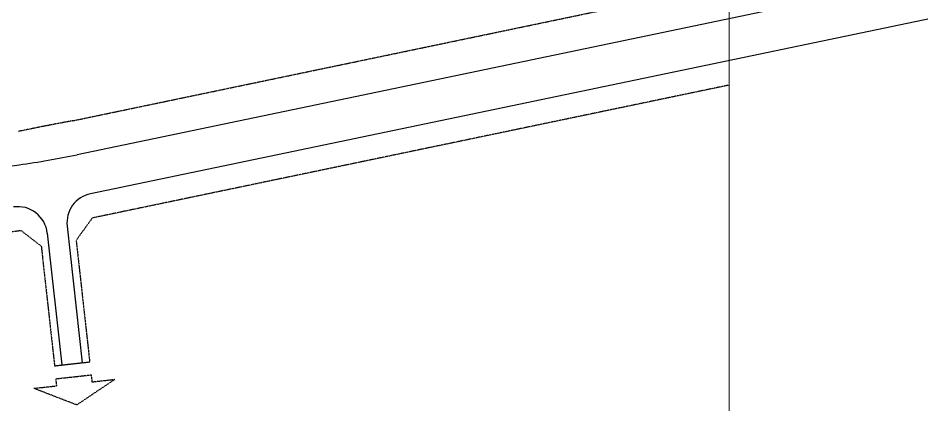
# Model space of a CAD drawing. Header units: millimetres. Extents: x 583747 to 596416, y 2304962 to 2309584.
# Drawn here: x 595757.1 to 596000.1, y 2307026.3 to 2307130.3 of the extents above; entities that cross this region are included whole.
import ezdxf
from ezdxf.xclip import XClip

# ---------------------------------------------------------------- set-up
doc = ezdxf.new("R2010")
doc.units = ezdxf.units.MM
doc.linetypes.add('DASHDOT', pattern=[1, 0.5, -0.25, 0, -0.25])
doc.layers.add('A-PLOT LINE', color=6, linetype='DASHDOT')
doc.layers.add('AFP-KERB-LINE', color=2, linetype='Continuous')
doc.layers.add('KT-DV2', color=7, linetype='Continuous', lineweight=15)

# ---------------------------------------------------------------- blocks, each defined once
blk = doc.blocks.new('PLOT')
at = {"layer": 'A-PLOT LINE', "color": 251}
for p, q in [((3542670, 1009700), (3692874, 1089673)), ((3699506, 1087543), (3692874, 1089673)), ((3699506, 1087543), (3713864, 1058556))]:
    blk.add_line(p, q, dxfattribs=at)
for points in [[(3695921, 1122143), (4222777, 1448705), (4223759, 1452843), (4212609, 1471029)], [(4099262, 1252896), (4062508, 1312079), (4055620, 1313692), (3709805, 1099368), (3707774, 1092254), (3722376, 1062772)], [(3713864, 1058556), (3722376, 1062772)]]:
    blk.add_lwpolyline(points, dxfattribs=at)
blk.add_lwpolyline([(3723054, 1050702), (3710702, 1050947), (3716267, 1053704), (3715422, 1055410), (3723934, 1059626), (3724779, 1057919), (3730345, 1060676)], close=True, dxfattribs=at)
blk.add_lwpolyline([(3723054, 1050702), (3710702, 1050947), (3716267, 1053704), (3715422, 1055410), (3723934, 1059626), (3724779, 1057919), (3730345, 1060676)], close=True, dxfattribs=at)
blk.add_arc((4096823, 443379), 788317, 120.566817, 121.656392, dxfattribs=at)
blk.add_arc((4096823, 443379), 788317, 120.566817, 121.656392, dxfattribs=at)
blk = doc.blocks.new('DV')
at = {"layer": 'AFP-KERB-LINE'}
for p, q in [((538382, -64014), (695327, -41867)), ((702858, -60230), (706803, -95682))]:
    blk.add_line(p, q, dxfattribs=at)
at = {"layer": 'AFP-KERB-LINE', "elevation": 0}
for points in [[(952397, 89262), (1314980, 164245, -0.4150885), (1324439, 158007), (1336349, 99538, -0.4128027), (1330144, 90111), (710857, -39143)], [(1136375, -44482), (1121361, 27133, 0.4139486), (1111896, 33322), (714498, -49620, 0.3866723), (708181, -58336), (712270, -95073)]]:
    blk.add_lwpolyline(points, format="xyb", dxfattribs=at)
blk.add_lwpolyline([(704816, -95903), (714256, -94852)], dxfattribs=at)
at = {"layer": 'AFP-KERB-LINE'}
for centre, radius, start, end in [((660379, 202988), 247336, 278.12199, 281.77528), ((694907, -61114), 8000, 6.34954, 98.03217)]:
    blk.add_arc(centre, radius, start, end, dxfattribs=at)
ref = blk.add_blockref('PLOT', (-3147123, 179596, 0), dxfattribs=dict(rotation=340.0000000045929))
XClip(ref).set_block_clipping_path([(3437700.5976729654, 868981.9081885163), (3912891.8375199828, 1041937.3750337446), (3715693.8178756535, 1583734.481302836), (3240502.5780286361, 1410779.0144576086)])

msp = doc.modelspace()

# ---------------------------------------------------------------- block references
at = {"layer": 'KT-DV2', "xscale": 0.001, "yscale": 0.001, "zscale": 0.001}
msp.add_blockref('DV', (595062.1, 2307132.69), dxfattribs=at)

doc.saveas('drawing.dxf')
